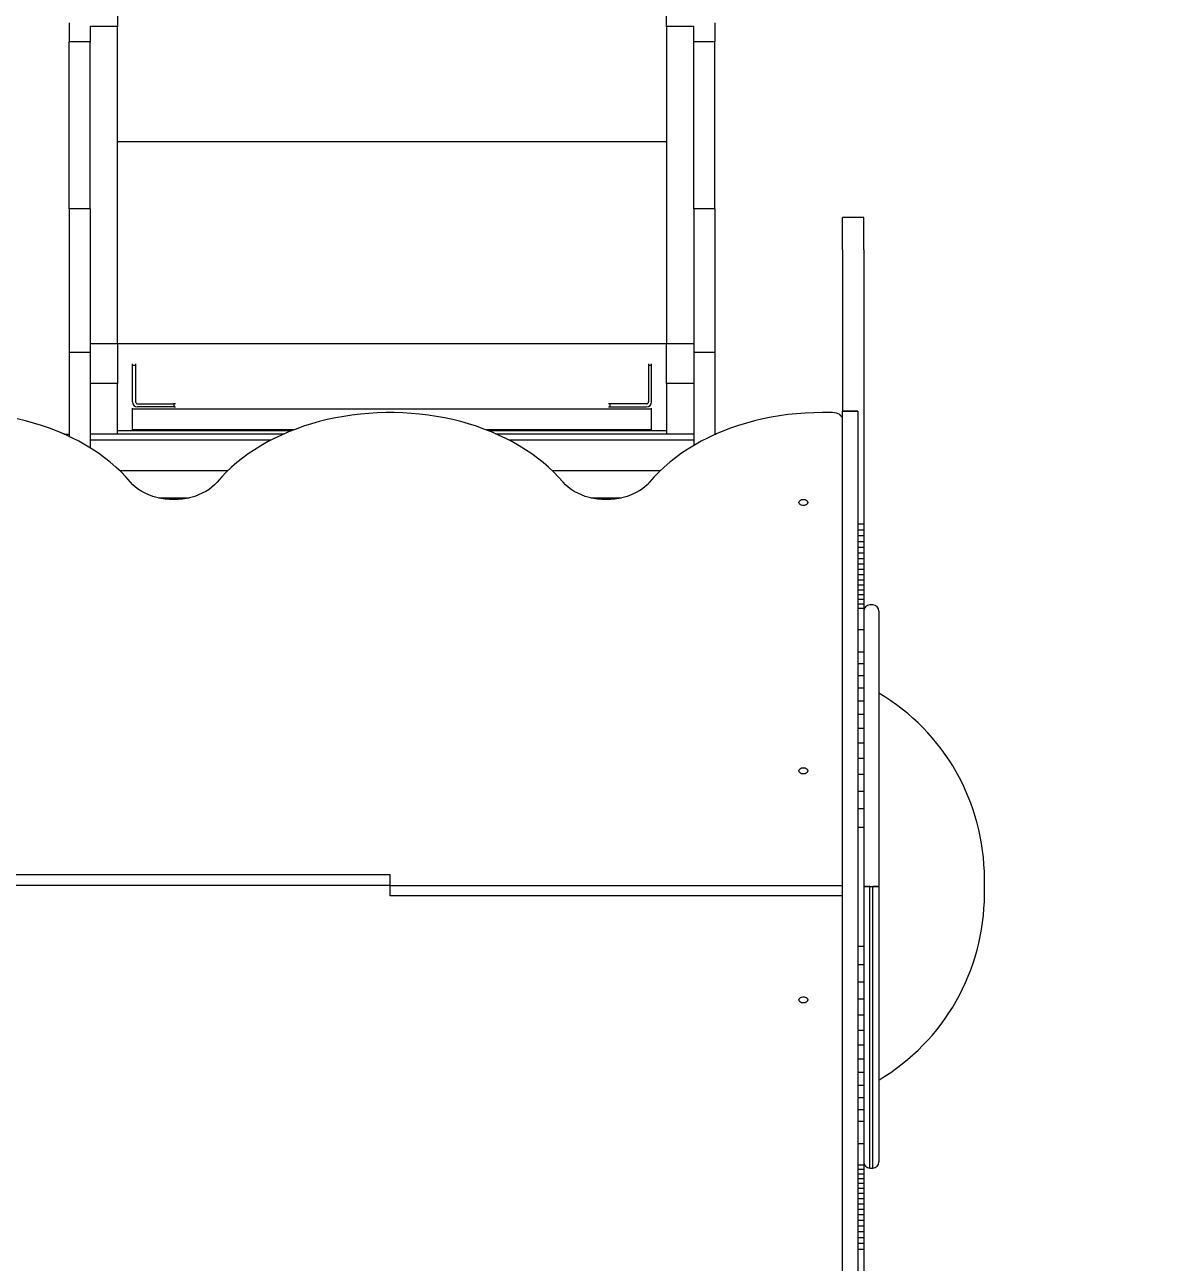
# Model space of a CAD drawing. Header units: millimetres. Extents: x -7083 to 7374, y -8368 to 7509.
# Drawn here: x -987 to 148, y 2674 to 3905 of the extents above; entities that cross this region are included whole.
import ezdxf

# ---------------------------------------------------------------- set-up
doc = ezdxf.new("R2010")
doc.units = ezdxf.units.MM
for name, color, linetype in [('DIKOM_ОБЪЕКТ', 7, 'Continuous'), ('DIKOM_РАЗМЕР_ЗОНА', 7, 'Continuous'), ('DIKOM_РАЗМЕР_ОБЪЕКТА', 7, 'Continuous')]:
    doc.layers.add(name, color=color, linetype=linetype)
doc.styles.add('style1', font='arial.ttf', dxfattribs={"width": 0.8})
doc.dimstyles.new('1-50', dxfattribs={"dimtxt": 300, "dimasz": 200, "dimexe": 100, "dimexo": 0, "dimgap": 100, "dimtad": 1, "dimtxsty": 'style1', "dimcen": 200, "dimclrd": 7, "dimclre": 7, "dimclrt": 7, "dimadec": 1, "dimazin": 2, "dimtfac": 1, "dimtmove": 0, "dimatfit": 2, "dimfxl": 0, "dimlwd": 25, "dimlwe": 18, "dimarcsym": 0})

# ---------------------------------------------------------------- blocks, each defined once
blk = doc.blocks.new('*D11')
at = {"layer": 'Defpoints', "color": 0, "transparency": 16777216}
for p in [(-321.7, 5509.1), (-348.7, -4811.5), (5568.6, -4811.5)]:
    blk.add_point(p, dxfattribs=at)
at = {"layer": 'DIKOM_РАЗМЕР_ОБЪЕКТА', "color": 7, "lineweight": 18, "transparency": 16777216}
for p, q in [((-321.7, 5509.1), (5668.6, 5509.1)), ((-348.7, -4811.5), (5668.6, -4811.5))]:
    blk.add_line(p, q, dxfattribs=at)
at = {"layer": 'DIKOM_РАЗМЕР_ОБЪЕКТА', "color": 7, "lineweight": 25, "transparency": 16777216}
blk.add_line((5568.6, 5309.1), (5568.6, -4611.5), dxfattribs=at)
at = {"layer": 'DIKOM_РАЗМЕР_ОБЪЕКТА', "color": 7, "transparency": 16777216}
for points in [[(5535.2, 5309.1), (5601.9, 5309.1), (5568.6, 5509.1)], [(5535.2, -4611.5), (5601.9, -4611.5), (5568.6, -4811.5)]]:
    blk.add_solid(points, dxfattribs=at)
at = {"layer": 'DIKOM_РАЗМЕР_ОБЪЕКТА', "color": 7, "transparency": 16777216, "insert": (5315.3, 775.2), "char_height": 300, "attachment_point": 5, "rotation": 90, "style": 'style1'}
blk.add_mtext('10300', dxfattribs=at)
blk = doc.blocks.new('*D12')
at = {"layer": 'Defpoints', "color": 0, "transparency": 16777216}
for p in [(-621.7, 7509.1), (-373.6, -6811.5), (7273.9, -6811.5)]:
    blk.add_point(p, dxfattribs=at)
at = {"layer": 'DIKOM_РАЗМЕР_ЗОНА', "color": 7, "lineweight": 18, "transparency": 16777216}
for p, q in [((-621.7, 7509.1), (7373.9, 7509.1)), ((-373.6, -6811.5), (7373.9, -6811.5))]:
    blk.add_line(p, q, dxfattribs=at)
at = {"layer": 'DIKOM_РАЗМЕР_ЗОНА', "color": 7, "lineweight": 25, "transparency": 16777216}
blk.add_line((7273.9, 7309.1), (7273.9, -6611.5), dxfattribs=at)
at = {"layer": 'DIKOM_РАЗМЕР_ЗОНА', "color": 7, "transparency": 16777216}
for points in [[(7240.6, 7309.1), (7307.2, 7309.1), (7273.9, 7509.1)], [(7240.6, -6611.5), (7307.2, -6611.5), (7273.9, -6811.5)]]:
    blk.add_solid(points, dxfattribs=at)
at = {"layer": 'DIKOM_РАЗМЕР_ЗОНА', "color": 7, "transparency": 16777216, "insert": (7020.6, 1288.3), "char_height": 300, "attachment_point": 5, "rotation": 90, "style": 'style1'}
blk.add_mtext('14300', dxfattribs=at)

msp = doc.modelspace()

# ---------------------------------------------------------------- linework, layer by layer
at = {"layer": 'DIKOM_ОБЪЕКТ', "color": 7, "linetype": 'Continuous', "lineweight": 15}
for p, q in [((-894.712, 4991.986), (-894.712, 3903.202)), ((-348.712, 3903.202), (-348.712, 4991.986)), ((-942.712, 3906.862), (-942.712, 3888)), ((-894.712, 3903.202), (-921.712, 3903.202)), ((-921.712, 3903.202), (-921.712, 3887.505)), ((-894.712, 3588.129), (-894.712, 3903.202)), ((-321.712, 3903.202), (-348.712, 3903.202)), ((-348.712, 3903.202), (-348.712, 3588.129)), ((-321.712, 3887.505), (-321.712, 3903.202)), ((-300.712, 3906.862), (-300.712, 3888)), ((-921.712, 3888), (-942.712, 3888)), ((-942.712, 3721.857), (-942.712, 3888)), ((-921.712, 3721.857), (-921.712, 3887.505)), ((-300.712, 3888), (-321.712, 3888)), ((-321.712, 3721.857), (-321.712, 3887.505)), ((-300.712, 3721.857), (-300.712, 3888)), ((-348.712, 3788.49), (-894.712, 3788.49)), ((-921.712, 3721.857), (-942.712, 3721.857)), ((-942.712, 3721.857), (-942.712, 3579.106)), ((-921.712, 3721.857), (-921.712, 3579.106)), ((-300.712, 3721.857), (-321.712, 3721.857)), ((-321.712, 3721.857), (-321.712, 3579.106)), ((-300.712, 3721.857), (-300.712, 3579.106)), ((-152.712, 3713.485), (-173.712, 3713.485)), ((-173.712, 3713.451), (-173.712, 3713.485)), ((-152.712, 3713.451), (-173.712, 3713.451)), ((-173.712, 3713.178), (-173.712, 3713.451)), ((-152.712, 3713.178), (-173.712, 3713.178)), ((-173.712, 3712.669), (-173.712, 3713.178)), ((-173.712, 3711.93), (-173.712, 3712.669)), ((-173.712, 3710.964), (-173.712, 3711.93)), ((-173.712, 3709.775), (-173.712, 3710.964)), ((-173.712, 3708.367), (-173.712, 3709.775)), ((-173.712, 3706.745), (-173.712, 3708.367)), ((-173.712, 3704.913), (-173.712, 3706.745)), ((-173.712, 3702.874), (-173.712, 3704.913)), ((-152.712, 3713.451), (-152.712, 3713.485)), ((-152.712, 3713.178), (-152.712, 3713.451)), ((-152.712, 3712.669), (-152.712, 3713.178)), ((-152.712, 3711.93), (-152.712, 3712.669)), ((-152.712, 3710.964), (-152.712, 3711.93)), ((-152.712, 3709.775), (-152.712, 3710.964)), ((-152.712, 3708.367), (-152.712, 3709.775)), ((-152.712, 3706.745), (-152.712, 3708.367)), ((-152.712, 3704.913), (-152.712, 3706.745)), ((-152.712, 3702.874), (-152.712, 3704.913)), ((-173.712, 3700.633), (-173.712, 3702.874)), ((-173.712, 3698.194), (-173.712, 3700.633)), ((-173.712, 3695.561), (-173.712, 3698.194)), ((-173.712, 3692.738), (-173.712, 3695.561)), ((-173.712, 3689.73), (-173.712, 3692.738)), ((-152.712, 3700.633), (-152.712, 3702.874)), ((-152.712, 3698.194), (-152.712, 3700.633)), ((-152.712, 3695.561), (-152.712, 3698.194)), ((-152.712, 3692.738), (-152.712, 3695.561)), ((-152.712, 3689.73), (-152.712, 3692.738)), ((-173.712, 3683.172), (-173.712, 3689.73)), ((-173.712, 3681.151), (-173.712, 3683.172)), ((-173.712, 3681.151), (-173.712, 3681.137)), ((-173.712, 3681.137), (-173.712, 3680.867)), ((-173.712, 3680.867), (-173.712, 3680.335)), ((-173.712, 3680.335), (-173.712, 3673.354)), ((-152.712, 3683.172), (-152.712, 3689.73)), ((-152.712, 3681.151), (-152.712, 3683.172)), ((-152.712, 3681.151), (-152.712, 3681.137)), ((-152.712, 3681.137), (-152.712, 3680.867)), ((-152.712, 3680.867), (-152.712, 3680.335)), ((-152.712, 3680.335), (-152.712, 3673.354)), ((-173.712, 3673.354), (-173.712, 3668.933)), ((-173.712, 3668.933), (-173.712, 3663.86)), ((-152.712, 3673.354), (-152.712, 3668.933)), ((-152.712, 3668.933), (-152.712, 3663.86)), ((-173.712, 3663.86), (-173.712, 3658.111)), ((-173.712, 3658.111), (-173.712, 3651.662)), ((-152.712, 3663.86), (-152.712, 3658.111)), ((-152.712, 3658.111), (-152.712, 3651.662)), ((-173.712, 3651.662), (-173.712, 3644.489)), ((-173.712, 3644.489), (-173.712, 3636.567)), ((-152.712, 3651.662), (-152.712, 3644.489)), ((-152.712, 3644.489), (-152.712, 3636.567)), ((-173.712, 3636.567), (-173.712, 3621.264)), ((-152.712, 3636.567), (-152.712, 3621.264)), ((-173.712, 3621.264), (-173.712, 3617.773)), ((-152.712, 3621.264), (-152.712, 3617.773)), ((-173.712, 3617.773), (-173.712, 3614.199)), ((-173.712, 3614.199), (-173.712, 3612.348)), ((-173.712, 3612.348), (-173.712, 3610.435)), ((-173.712, 3610.435), (-173.712, 3608.447)), ((-173.712, 3608.447), (-173.712, 3606.372)), ((-173.712, 3606.372), (-173.712, 3604.194)), ((-152.712, 3617.773), (-152.712, 3614.199)), ((-152.712, 3614.199), (-152.712, 3612.348)), ((-152.712, 3612.348), (-152.712, 3610.435)), ((-152.712, 3610.435), (-152.712, 3608.447)), ((-152.712, 3608.447), (-152.712, 3606.372)), ((-152.712, 3606.372), (-152.712, 3604.194)), ((-173.712, 3604.194), (-173.712, 3601.901)), ((-173.712, 3601.901), (-173.712, 3599.479)), ((-173.712, 3599.479), (-173.712, 3596.915)), ((-173.712, 3596.915), (-173.712, 3594.195)), ((-173.712, 3594.195), (-173.712, 3591.306)), ((-152.712, 3604.194), (-152.712, 3601.901)), ((-152.712, 3601.901), (-152.712, 3599.479)), ((-152.712, 3599.479), (-152.712, 3596.915)), ((-152.712, 3596.915), (-152.712, 3594.195)), ((-152.712, 3594.195), (-152.712, 3591.306)), ((-921.712, 3588.129), (-894.712, 3588.129)), ((-894.712, 3588.129), (-894.712, 3548.309)), ((-894.712, 3587.991), (-348.712, 3587.991)), ((-894.712, 3587.988), (-348.712, 3587.988)), ((-348.712, 3588.129), (-321.712, 3588.129)), ((-348.712, 3548.309), (-348.712, 3588.129)), ((-173.712, 3591.306), (-173.712, 3588.233)), ((-173.712, 3588.233), (-173.712, 3584.964)), ((-173.712, 3584.964), (-173.712, 3581.485)), ((-152.712, 3591.306), (-152.712, 3588.233)), ((-152.712, 3588.233), (-152.712, 3584.964)), ((-152.712, 3584.964), (-152.712, 3581.485)), ((-921.712, 3579.106), (-942.712, 3579.106)), ((-942.712, 3579.106), (-942.712, 3495.547)), ((-921.712, 3579.106), (-921.712, 3484.15)), ((-300.712, 3579.106), (-321.712, 3579.106)), ((-321.712, 3579.106), (-321.712, 3486.57)), ((-300.712, 3579.106), (-300.712, 3497.385)), ((-173.712, 3581.485), (-173.712, 3577.783)), ((-173.712, 3577.783), (-173.712, 3573.843)), ((-173.712, 3573.843), (-173.712, 3569.653)), ((-173.712, 3569.653), (-173.712, 3565.199)), ((-152.712, 3581.485), (-152.712, 3577.783)), ((-152.712, 3577.783), (-152.712, 3573.843)), ((-152.712, 3573.843), (-152.712, 3569.653)), ((-152.712, 3569.653), (-152.712, 3565.199)), ((-879.712, 3565.991), (-879.712, 3567.842)), ((-876.712, 3565.991), (-879.712, 3565.991)), ((-879.712, 3529.991), (-879.712, 3565.991)), ((-876.712, 3567.842), (-876.712, 3565.991)), ((-876.712, 3565.991), (-876.712, 3529.991)), ((-366.712, 3567.842), (-366.712, 3565.991)), ((-363.712, 3565.991), (-366.712, 3565.991)), ((-366.712, 3565.991), (-366.712, 3529.991)), ((-363.712, 3565.991), (-363.712, 3567.842)), ((-363.712, 3529.991), (-363.712, 3565.991)), ((-173.712, 3565.199), (-173.712, 3560.467)), ((-173.712, 3560.467), (-173.712, 3550.116)), ((-152.712, 3565.199), (-152.712, 3560.467)), ((-152.712, 3560.467), (-152.712, 3550.116)), ((-894.712, 3548.309), (-921.712, 3548.309)), ((-894.712, 3498.274), (-894.712, 3548.309)), ((-321.712, 3548.309), (-348.712, 3548.309)), ((-348.712, 3548.309), (-348.712, 3498.274)), ((-173.712, 3550.116), (-173.712, 3520.55)), ((-152.712, 3550.116), (-152.712, 3408.546)), ((-879.712, 3522.991), (-879.712, 3523.585)), ((-879.712, 3522.991), (-363.712, 3522.991)), ((-879.712, 3501.991), (-879.712, 3522.991)), ((-874.712, 3527.991), (-838.712, 3527.991)), ((-874.712, 3527.991), (-874.712, 3527.991)), ((-838.712, 3524.991), (-874.712, 3524.991)), ((-838.712, 3527.991), (-838.712, 3524.991)), ((-836.86, 3527.991), (-838.712, 3527.991)), ((-404.712, 3527.991), (-406.563, 3527.991)), ((-404.712, 3524.991), (-404.712, 3527.991)), ((-368.712, 3527.991), (-404.712, 3527.991)), ((-404.712, 3524.991), (-368.712, 3524.991)), ((-368.712, 3527.991), (-368.712, 3527.991)), ((-363.712, 3522.991), (-363.712, 3523.585)), ((-363.712, 3501.991), (-363.712, 3522.991)), ((-158.712, 3520.55), (-173.712, 3520.55)), ((-173.712, 3520.372), (-173.712, 3520.55)), ((-158.712, 3520.372), (-173.712, 3520.372)), ((-173.712, 3519.886), (-173.712, 3520.372)), ((-158.712, 3520.55), (-158.712, 3520.372)), ((-158.712, 3520.372), (-158.712, 3519.886)), ((-183.712, 3519.327), (-193.712, 3519.327)), ((-173.712, 3519.097), (-173.712, 3519.886)), ((-173.712, 3518.008), (-173.712, 3519.097)), ((-173.712, 3516.623), (-173.712, 3518.008)), ((-173.712, 3514.949), (-173.712, 3516.623)), ((-173.712, 3512.987), (-173.712, 3514.949)), ((-173.712, 3510.744), (-173.712, 3512.987)), ((-173.712, 3508.223), (-173.712, 3510.744)), ((-173.712, 3505.429), (-173.712, 3508.223)), ((-158.712, 3519.886), (-158.712, 3519.097)), ((-158.712, 3519.097), (-158.712, 3518.008)), ((-158.712, 3518.008), (-158.712, 3516.623)), ((-158.712, 3516.623), (-158.712, 3514.949)), ((-158.712, 3514.949), (-158.712, 3512.987)), ((-158.712, 3512.987), (-158.712, 3510.744)), ((-158.712, 3510.744), (-158.712, 3508.223)), ((-158.712, 3508.223), (-158.712, 3505.429)), ((-948.011, 3497.962), (-942.712, 3497.962)), ((-947.99, 3497.953), (-942.712, 3497.953)), ((-921.712, 3498.274), (-894.712, 3498.274)), ((-729.427, 3497.956), (-921.712, 3497.956)), ((-721.48, 3501.277), (-894.712, 3501.277)), ((-894.712, 3498.278), (-728.693, 3498.278)), ((-879.712, 3501.396), (-879.712, 3501.991)), ((-719.657, 3501.991), (-879.712, 3501.991)), ((-363.712, 3501.991), (-527.766, 3501.991)), ((-348.712, 3501.277), (-525.944, 3501.277)), ((-518.731, 3498.278), (-348.712, 3498.278)), ((-321.712, 3497.956), (-517.996, 3497.956)), ((-363.712, 3501.396), (-363.712, 3501.991)), ((-348.712, 3498.274), (-321.712, 3498.274)), ((-300.712, 3497.962), (-299.412, 3497.962)), ((-300.712, 3497.953), (-299.434, 3497.953)), ((-173.712, 3502.365), (-173.712, 3505.429)), ((-173.712, 3499.037), (-173.712, 3502.365)), ((-173.712, 3495.448), (-173.712, 3499.037)), ((-158.712, 3505.429), (-158.712, 3502.365)), ((-158.712, 3502.365), (-158.712, 3499.037)), ((-158.712, 3499.037), (-158.712, 3495.448)), ((-741.97, 3491.956), (-921.712, 3491.956)), ((-321.712, 3491.956), (-505.454, 3491.956)), ((-173.712, 3491.603), (-173.712, 3495.448)), ((-173.712, 3487.507), (-173.712, 3491.603)), ((-173.712, 3084.456), (-173.712, 3487.507)), ((-158.712, 3495.448), (-158.712, 3491.603)), ((-158.712, 3491.603), (-158.712, 3487.507)), ((-158.712, 3487.507), (-158.712, 3084.456)), ((-785.076, 3461.456), (-892.347, 3461.456)), ((-355.076, 3461.456), (-462.347, 3461.456)), ((-854.02, 3434.456), (-823.403, 3434.456)), ((-424.02, 3434.456), (-393.403, 3434.456)), ((-158.712, 3408.546), (-152.712, 3408.546)), ((-158.712, 3402.722), (-152.712, 3402.722)), ((-152.712, 3408.546), (-152.712, 3402.722)), ((-152.712, 3402.722), (-152.712, 3396.931)), ((-158.712, 3396.931), (-152.712, 3396.931)), ((-158.712, 3391.182), (-152.712, 3391.182)), ((-158.712, 3385.485), (-152.712, 3385.485)), ((-152.712, 3396.931), (-152.712, 3391.182)), ((-152.712, 3391.182), (-152.712, 3385.485)), ((-152.712, 3385.485), (-152.712, 3379.851)), ((-158.712, 3379.851), (-152.712, 3379.851)), ((-158.712, 3374.288), (-152.712, 3374.288)), ((-152.712, 3379.851), (-152.712, 3374.288)), ((-152.712, 3374.288), (-152.712, 3368.808)), ((-158.712, 3368.808), (-152.712, 3368.808)), ((-158.712, 3363.421), (-152.712, 3363.421)), ((-152.712, 3368.808), (-152.712, 3363.421)), ((-152.712, 3363.421), (-152.712, 3358.136)), ((-158.712, 3358.136), (-152.712, 3358.136)), ((-158.712, 3352.965), (-152.712, 3352.965)), ((-158.712, 3347.916), (-152.712, 3347.916)), ((-152.712, 3358.136), (-152.712, 3352.965)), ((-152.712, 3352.965), (-152.712, 3347.916)), ((-152.712, 3347.916), (-152.712, 3343)), ((-158.712, 3343), (-152.712, 3343)), ((-158.712, 3338.227), (-152.712, 3338.227)), ((-152.712, 3343), (-152.712, 3338.227)), ((-152.712, 3338.227), (-152.712, 3333.608)), ((-158.712, 3333.608), (-152.712, 3333.608)), ((-158.712, 3329.152), (-152.712, 3329.152)), ((-158.712, 3324.87), (-152.712, 3324.87)), ((-152.712, 3333.608), (-152.712, 3329.152)), ((-152.712, 3329.152), (-152.712, 3324.87)), ((-152.712, 3324.87), (-152.712, 3303.624)), ((-143.712, 3327.937), (-146.712, 3327.937)), ((-158.712, 3303.624), (-152.712, 3303.624)), ((-152.712, 3303.624), (-152.712, 3281.408)), ((-158.712, 3281.408), (-152.712, 3281.408)), ((-152.712, 3281.408), (-152.712, 3269.821)), ((-158.712, 3269.821), (-152.712, 3269.821)), ((-152.712, 3269.821), (-152.712, 3257.853)), ((-158.712, 3257.853), (-152.712, 3257.853)), ((-152.712, 3257.853), (-152.712, 3245.458)), ((-158.712, 3245.458), (-152.712, 3245.458)), ((-158.712, 3238.887), (-158.612, 3238.887)), ((-158.712, 3238.873), (-158.612, 3238.873)), ((-158.712, 3238.828), (-158.612, 3238.828)), ((-158.712, 3238.752), (-158.612, 3238.752)), ((-158.712, 3238.646), (-158.612, 3238.646)), ((-158.712, 3238.509), (-158.612, 3238.509)), ((-158.712, 3238.342), (-158.612, 3238.342)), ((-158.712, 3238.144), (-158.612, 3238.144)), ((-158.712, 3237.917), (-158.612, 3237.917)), ((-158.712, 3237.659), (-158.612, 3237.659)), ((-158.712, 3237.372), (-158.612, 3237.372)), ((-158.712, 3237.054), (-158.612, 3237.054)), ((-158.612, 3238.887), (-158.612, 3238.873)), ((-158.612, 3238.873), (-158.612, 3238.828)), ((-158.612, 3238.828), (-158.612, 3238.752)), ((-158.612, 3238.752), (-158.612, 3238.646)), ((-158.612, 3238.646), (-158.612, 3238.509)), ((-158.612, 3238.509), (-158.612, 3238.342)), ((-158.612, 3238.342), (-158.612, 3238.144)), ((-158.612, 3238.144), (-158.612, 3237.917)), ((-158.612, 3237.917), (-158.612, 3237.659)), ((-158.612, 3237.659), (-158.612, 3237.372)), ((-158.612, 3237.372), (-158.612, 3237.054)), ((-158.612, 3237.054), (-158.612, 3236.707)), ((-152.712, 3245.458), (-152.712, 3232.591)), ((-158.712, 3236.707), (-158.612, 3236.707)), ((-158.712, 3236.329), (-158.612, 3236.329)), ((-158.712, 3235.922), (-158.612, 3235.922)), ((-158.712, 3235.486), (-158.612, 3235.486)), ((-158.712, 3235.021), (-158.612, 3235.021)), ((-158.712, 3234.526), (-158.612, 3234.526)), ((-158.712, 3234.002), (-158.612, 3234.002)), ((-158.712, 3233.448), (-158.612, 3233.448)), ((-158.712, 3232.866), (-158.612, 3232.866)), ((-158.712, 3232.255), (-158.612, 3232.255)), ((-158.712, 3231.615), (-158.612, 3231.615)), ((-158.712, 3230.946), (-158.612, 3230.946)), ((-158.712, 3229.523), (-158.612, 3229.523)), ((-158.712, 3227.986), (-158.612, 3227.986)), ((-158.712, 3226.336), (-158.612, 3226.336)), ((-158.612, 3236.707), (-158.612, 3236.329)), ((-158.612, 3236.329), (-158.612, 3235.922)), ((-158.612, 3235.922), (-158.612, 3235.486)), ((-158.612, 3235.486), (-158.612, 3235.021)), ((-158.612, 3235.021), (-158.612, 3234.526)), ((-158.612, 3234.526), (-158.612, 3234.002)), ((-158.612, 3234.002), (-158.612, 3233.448)), ((-158.612, 3233.448), (-158.612, 3232.866)), ((-158.612, 3232.866), (-158.612, 3232.255)), ((-158.612, 3232.591), (-152.712, 3232.591)), ((-158.612, 3232.255), (-158.612, 3231.615)), ((-158.612, 3231.615), (-158.612, 3230.946)), ((-158.612, 3230.946), (-158.612, 3229.523)), ((-158.612, 3229.523), (-158.612, 3227.986)), ((-158.612, 3227.986), (-158.612, 3226.336)), ((-158.612, 3226.336), (-158.612, 3224.574)), ((-152.712, 3232.591), (-152.712, 3219.205)), ((-158.712, 3224.574), (-158.612, 3224.574)), ((-158.712, 3222.701), (-158.612, 3222.701)), ((-158.712, 3220.718), (-158.612, 3220.718)), ((-158.712, 3218.625), (-158.612, 3218.625)), ((-158.712, 3216.422), (-158.612, 3216.422)), ((-158.612, 3224.574), (-158.612, 3222.701)), ((-158.612, 3222.701), (-158.612, 3220.718)), ((-158.612, 3220.718), (-158.612, 3218.625)), ((-158.612, 3219.205), (-152.712, 3219.205)), ((-158.612, 3218.625), (-158.612, 3216.422)), ((-158.612, 3216.422), (-158.612, 3132.59)), ((-152.712, 3219.205), (-152.712, 3205.255)), ((-158.612, 3205.255), (-152.712, 3205.255)), ((-152.712, 3205.255), (-152.712, 3190.694)), ((-158.612, 3190.694), (-152.712, 3190.694)), ((-152.712, 3190.694), (-152.712, 3175.476)), ((-158.612, 3175.476), (-152.712, 3175.476)), ((-152.712, 3175.476), (-152.712, 3159.556)), ((-158.612, 3159.556), (-152.712, 3159.556)), ((-152.712, 3159.556), (-152.712, 3142.887)), ((-158.612, 3142.887), (-152.712, 3142.887)), ((-152.712, 3142.887), (-152.712, 3125.424)), ((-158.712, 3132.59), (-158.612, 3132.59)), ((-158.712, 3131.727), (-158.612, 3131.727)), ((-158.712, 3130.856), (-158.612, 3130.856)), ((-158.712, 3129.094), (-158.612, 3129.094)), ((-158.712, 3127.316), (-158.612, 3127.316)), ((-158.612, 3132.59), (-158.612, 3131.727)), ((-158.612, 3131.727), (-158.612, 3130.856)), ((-158.612, 3130.856), (-158.612, 3129.094)), ((-158.612, 3129.094), (-158.612, 3127.316)), ((-158.612, 3127.316), (-158.612, 3125.534)), ((-158.712, 3125.534), (-158.612, 3125.534)), ((-158.712, 3123.76), (-158.612, 3123.76)), ((-158.712, 3122.007), (-158.612, 3122.007)), ((-158.712, 3120.287), (-158.612, 3120.287)), ((-158.712, 3118.612), (-158.612, 3118.612)), ((-158.712, 3116.994), (-158.612, 3116.994)), ((-158.712, 3115.446), (-158.612, 3115.446)), ((-158.712, 3113.98), (-158.612, 3113.98)), ((-158.612, 3125.534), (-158.612, 3123.76)), ((-158.612, 3125.424), (-152.712, 3125.424)), ((-158.612, 3123.76), (-158.612, 3122.007)), ((-158.612, 3122.007), (-158.612, 3120.287)), ((-158.612, 3120.287), (-158.612, 3118.612)), ((-158.612, 3118.612), (-158.612, 3116.994)), ((-158.612, 3116.994), (-158.612, 3115.446)), ((-158.612, 3115.446), (-158.612, 3113.98)), ((-158.612, 3113.98), (-158.612, 3112.608)), ((-152.712, 3125.424), (-152.712, 3107.12)), ((-158.712, 3112.608), (-158.612, 3112.608)), ((-158.712, 3111.343), (-158.612, 3111.343)), ((-158.712, 3110.196), (-158.612, 3110.196)), ((-158.712, 3109.18), (-158.612, 3109.18)), ((-158.712, 3108.725), (-158.612, 3108.725)), ((-158.712, 3108.308), (-158.612, 3108.308)), ((-158.612, 3112.608), (-158.612, 3111.343)), ((-158.612, 3111.343), (-158.612, 3110.196)), ((-158.612, 3110.196), (-158.612, 3109.18)), ((-158.612, 3109.18), (-158.612, 3108.725)), ((-158.612, 3108.725), (-158.612, 3108.308)), ((-158.612, 3108.308), (-158.612, 3069.364)), ((-158.612, 3107.12), (-152.712, 3107.12)), ((-152.712, 3107.12), (-152.712, 2988.754)), ((-173.712, 3082.592), (-173.712, 3084.456)), ((-173.712, 3080.661), (-173.712, 3082.592)), ((-173.712, 3078.668), (-173.712, 3080.661)), ((-173.712, 3076.617), (-173.712, 3078.668)), ((-158.712, 3084.456), (-158.712, 3082.592)), ((-158.712, 3082.592), (-158.712, 3080.661)), ((-158.712, 3080.661), (-158.712, 3078.668)), ((-158.712, 3078.668), (-158.712, 3076.617)), ((-173.712, 3074.512), (-173.712, 3076.617)), ((-173.712, 3072.358), (-173.712, 3074.512)), ((-173.712, 3070.159), (-173.712, 3072.358)), ((-173.712, 3067.921), (-173.712, 3070.159)), ((-173.712, 3065.646), (-173.712, 3067.921)), ((-173.712, 3063.341), (-173.712, 3065.646)), ((-158.712, 3076.617), (-158.712, 3074.512)), ((-158.712, 3074.512), (-158.712, 3072.358)), ((-158.712, 3072.358), (-158.712, 3070.159)), ((-158.712, 3070.159), (-158.712, 3067.921)), ((-158.612, 3069.364), (-158.712, 3069.364)), ((-158.712, 3068.296), (-158.612, 3068.296)), ((-158.712, 3067.921), (-158.712, 3065.646)), ((-158.712, 3067.189), (-158.612, 3067.189)), ((-158.712, 3066.046), (-158.612, 3066.046)), ((-158.712, 3065.646), (-158.712, 3063.341)), ((-158.712, 3064.871), (-158.612, 3064.871)), ((-158.612, 3069.364), (-158.612, 3068.296)), ((-158.612, 3068.296), (-158.612, 3067.189)), ((-158.612, 3067.189), (-158.612, 3066.046)), ((-158.612, 3066.046), (-158.612, 3064.871)), ((-158.612, 3064.871), (-158.612, 3063.664)), ((-623.712, 3059.707), (-1073.712, 3059.707)), ((-623.712, 3049.101), (-623.712, 3059.707)), ((-173.712, 3061.008), (-173.712, 3063.341)), ((-173.712, 3058.653), (-173.712, 3061.008)), ((-173.712, 3056.281), (-173.712, 3058.653)), ((-173.712, 3053.895), (-173.712, 3056.281)), ((-173.712, 3051.5), (-173.712, 3053.895)), ((-158.712, 3063.664), (-158.612, 3063.664)), ((-158.712, 3063.341), (-158.712, 3061.008)), ((-158.712, 3062.43), (-158.612, 3062.43)), ((-158.712, 3061.17), (-158.612, 3061.17)), ((-158.712, 3061.008), (-158.712, 3058.653)), ((-158.712, 3059.887), (-158.612, 3059.887)), ((-158.712, 3059.237), (-158.612, 3059.237)), ((-158.712, 3058.653), (-158.712, 3056.281)), ((-158.712, 3058.583), (-158.612, 3058.583)), ((-158.712, 3057.925), (-158.612, 3057.925)), ((-158.712, 3057.262), (-158.612, 3057.262)), ((-158.712, 3056.595), (-158.612, 3056.595)), ((-158.712, 3056.281), (-158.712, 3053.895)), ((-158.712, 3055.925), (-158.612, 3055.925)), ((-158.712, 3055.251), (-158.612, 3055.251)), ((-158.712, 3054.575), (-158.612, 3054.575)), ((-158.712, 3053.897), (-158.612, 3053.897)), ((-158.712, 3053.895), (-158.712, 3051.5)), ((-158.712, 3053.215), (-158.612, 3053.215)), ((-158.712, 3052.533), (-158.612, 3052.533)), ((-158.612, 3063.664), (-158.612, 3062.43)), ((-158.612, 3062.43), (-158.612, 3061.17)), ((-158.612, 3061.17), (-158.612, 3059.887)), ((-158.612, 3059.887), (-158.612, 3059.237)), ((-158.612, 3059.237), (-158.612, 3058.583)), ((-158.612, 3058.583), (-158.612, 3057.925)), ((-158.612, 3057.925), (-158.612, 3057.262)), ((-158.612, 3057.262), (-158.612, 3056.595)), ((-158.612, 3056.595), (-158.612, 3055.925)), ((-158.612, 3055.925), (-158.612, 3055.251)), ((-158.612, 3055.251), (-158.612, 3054.575)), ((-158.612, 3054.575), (-158.612, 3053.897)), ((-158.612, 3053.897), (-158.612, 3053.215)), ((-158.612, 3053.215), (-158.612, 3052.533)), ((-158.612, 3052.533), (-158.612, 3051.848)), ((-32.712, 3040.183), (-32.712, 3055.691)), ((-623.712, 3049.101), (-1073.712, 3049.101)), ((-623.712, 3038.494), (-623.712, 3049.101)), ((-623.712, 3049.101), (-173.712, 3049.101)), ((-173.712, 3049.101), (-173.712, 3051.5)), ((-173.712, 3046.701), (-173.712, 3049.101)), ((-173.712, 3044.306), (-173.712, 3046.701)), ((-173.712, 3041.92), (-173.712, 3044.306)), ((-173.712, 3039.548), (-173.712, 3041.92)), ((-158.712, 3051.848), (-158.612, 3051.848)), ((-158.712, 3051.5), (-158.712, 3049.101)), ((-158.712, 3051.162), (-158.612, 3051.162)), ((-158.712, 3050.475), (-158.612, 3050.475)), ((-158.712, 3049.788), (-158.612, 3049.788)), ((-158.712, 3049.101), (-158.712, 3046.701)), ((-158.712, 3049.1), (-158.612, 3049.1)), ((-158.712, 3048.412), (-158.612, 3048.412)), ((-158.712, 3047.725), (-158.612, 3047.725)), ((-158.712, 3047.038), (-158.612, 3047.038)), ((-158.712, 3046.701), (-158.712, 3044.306)), ((-158.712, 3046.352), (-158.612, 3046.352)), ((-158.712, 3045.668), (-158.612, 3045.668)), ((-158.712, 3044.985), (-158.612, 3044.985)), ((-158.712, 3044.306), (-158.712, 3041.92)), ((-158.712, 3044.304), (-158.612, 3044.304)), ((-158.712, 3043.625), (-158.612, 3043.625)), ((-158.712, 3042.949), (-158.612, 3042.949)), ((-158.712, 3042.275), (-158.612, 3042.275)), ((-158.712, 3041.92), (-158.712, 3039.548)), ((-158.712, 3041.605), (-158.612, 3041.605)), ((-158.712, 3040.939), (-158.612, 3040.939)), ((-158.712, 3040.276), (-158.612, 3040.276)), ((-158.612, 3051.848), (-158.612, 3051.162)), ((-158.612, 3051.162), (-158.612, 3050.475)), ((-158.612, 3050.475), (-158.612, 3049.788)), ((-158.612, 3049.788), (-158.612, 3049.1)), ((-158.612, 3049.1), (-158.612, 3048.412)), ((-158.612, 3048.412), (-158.612, 3047.725)), ((-158.612, 3047.725), (-158.612, 3047.038)), ((-158.612, 3047.038), (-158.612, 3046.352)), ((-158.612, 3046.352), (-158.612, 3045.668)), ((-158.612, 3045.668), (-158.612, 3044.985)), ((-158.612, 3044.985), (-158.612, 3044.304)), ((-158.612, 3044.304), (-158.612, 3043.625)), ((-158.612, 3043.625), (-158.612, 3042.949)), ((-158.612, 3042.949), (-158.612, 3042.275)), ((-158.612, 3042.275), (-158.612, 3041.605)), ((-158.612, 3041.605), (-158.612, 3040.939)), ((-158.612, 3040.939), (-158.612, 3040.276)), ((-158.612, 3040.276), (-158.612, 3039.617)), ((-146.712, 3047.937), (-143.712, 3047.937)), ((-146.712, 2767.937), (-146.712, 3047.937)), ((-143.712, 2767.937), (-143.712, 3047.937)), ((-173.712, 3038.494), (-623.712, 3038.494)), ((-173.712, 3037.193), (-173.712, 3039.548)), ((-173.712, 3034.861), (-173.712, 3037.193)), ((-173.712, 3032.555), (-173.712, 3034.861)), ((-173.712, 3030.281), (-173.712, 3032.555)), ((-173.712, 3028.042), (-173.712, 3030.281)), ((-173.712, 3025.843), (-173.712, 3028.042)), ((-158.712, 3039.617), (-158.612, 3039.617)), ((-158.712, 3039.548), (-158.712, 3037.193)), ((-158.712, 3038.963), (-158.612, 3038.963)), ((-158.712, 3038.314), (-158.612, 3038.314)), ((-158.712, 3037.193), (-158.712, 3034.861)), ((-158.712, 3037.03), (-158.612, 3037.03)), ((-158.712, 3035.771), (-158.612, 3035.771)), ((-158.712, 3034.861), (-158.712, 3032.555)), ((-158.712, 3034.536), (-158.612, 3034.536)), ((-158.712, 3033.329), (-158.612, 3033.329)), ((-158.712, 3032.555), (-158.712, 3030.281)), ((-158.712, 3032.154), (-158.612, 3032.154)), ((-158.712, 3031.012), (-158.612, 3031.012)), ((-158.712, 3030.281), (-158.712, 3028.042)), ((-158.712, 3029.905), (-158.612, 3029.905)), ((-158.712, 3028.836), (-158.612, 3028.836)), ((-158.712, 3028.042), (-158.712, 3025.843)), ((-158.612, 3039.617), (-158.612, 3038.963)), ((-158.612, 3038.963), (-158.612, 3038.314)), ((-158.612, 3038.314), (-158.612, 3037.03)), ((-158.612, 3037.03), (-158.612, 3035.771)), ((-158.612, 3035.771), (-158.612, 3034.536)), ((-158.612, 3034.536), (-158.612, 3033.329)), ((-158.612, 3033.329), (-158.612, 3032.154)), ((-158.612, 3032.154), (-158.612, 3031.012)), ((-158.612, 3031.012), (-158.612, 3029.905)), ((-158.612, 3029.905), (-158.612, 3028.836)), ((-158.612, 3028.836), (-158.612, 2989.893)), ((-173.712, 3023.689), (-173.712, 3025.843)), ((-173.712, 3021.585), (-173.712, 3023.689)), ((-173.712, 3019.533), (-173.712, 3021.585)), ((-173.712, 3017.54), (-173.712, 3019.533)), ((-173.712, 3015.609), (-173.712, 3017.54)), ((-173.712, 3013.745), (-173.712, 3015.609)), ((-158.712, 3025.843), (-158.712, 3023.689)), ((-158.712, 3023.689), (-158.712, 3021.585)), ((-158.712, 3021.585), (-158.712, 3019.533)), ((-158.712, 3019.533), (-158.712, 3017.54)), ((-158.712, 3017.54), (-158.712, 3015.609)), ((-158.712, 3015.609), (-158.712, 3013.745)), ((-173.712, 2610.695), (-173.712, 3013.745)), ((-158.712, 3013.745), (-158.712, 2610.695)), ((-158.712, 2989.893), (-158.612, 2989.893)), ((-158.712, 2989.475), (-158.612, 2989.475)), ((-158.712, 2989.02), (-158.612, 2989.02)), ((-158.712, 2988.005), (-158.612, 2988.005)), ((-158.712, 2986.858), (-158.612, 2986.858)), ((-158.712, 2985.592), (-158.612, 2985.592)), ((-158.712, 2984.221), (-158.612, 2984.221)), ((-158.712, 2982.755), (-158.612, 2982.755)), ((-158.712, 2981.207), (-158.612, 2981.207)), ((-158.712, 2979.589), (-158.612, 2979.589)), ((-158.612, 2989.893), (-158.612, 2989.475)), ((-158.612, 2989.475), (-158.612, 2989.02)), ((-158.612, 2989.02), (-158.612, 2988.005)), ((-158.612, 2988.754), (-152.712, 2988.754)), ((-158.612, 2988.005), (-158.612, 2986.858)), ((-158.612, 2986.858), (-158.612, 2985.592)), ((-158.612, 2985.592), (-158.612, 2984.221)), ((-158.612, 2984.221), (-158.612, 2982.755)), ((-158.612, 2982.755), (-158.612, 2981.207)), ((-158.612, 2981.207), (-158.612, 2979.589)), ((-158.612, 2979.589), (-158.612, 2977.914)), ((-152.712, 2988.754), (-152.712, 2970.451)), ((-158.712, 2977.914), (-158.612, 2977.914)), ((-158.712, 2976.194), (-158.612, 2976.194)), ((-158.712, 2974.441), (-158.612, 2974.441)), ((-158.712, 2972.667), (-158.612, 2972.667)), ((-158.712, 2970.885), (-158.612, 2970.885)), ((-158.712, 2969.107), (-158.612, 2969.107)), ((-158.712, 2967.345), (-158.612, 2967.345)), ((-158.712, 2966.474), (-158.612, 2966.474)), ((-158.612, 2977.914), (-158.612, 2976.194)), ((-158.612, 2976.194), (-158.612, 2974.441)), ((-158.612, 2974.441), (-158.612, 2972.667)), ((-158.612, 2972.667), (-158.612, 2970.885)), ((-158.612, 2970.885), (-158.612, 2969.107)), ((-158.612, 2970.451), (-152.712, 2970.451)), ((-158.612, 2969.107), (-158.612, 2967.345)), ((-158.612, 2967.345), (-158.612, 2966.474)), ((-158.612, 2966.474), (-158.612, 2965.611)), ((-152.712, 2970.451), (-152.712, 2952.988)), ((-158.712, 2965.611), (-158.612, 2965.611)), ((-158.612, 2965.611), (-158.612, 2881.778)), ((-158.612, 2952.988), (-152.712, 2952.988)), ((-152.712, 2952.988), (-152.712, 2936.319)), ((-158.612, 2936.319), (-152.712, 2936.319)), ((-152.712, 2936.319), (-152.712, 2920.399)), ((-158.612, 2920.399), (-152.712, 2920.399)), ((-152.712, 2920.399), (-152.712, 2905.181)), ((-158.612, 2905.181), (-152.712, 2905.181)), ((-152.712, 2905.181), (-152.712, 2890.62)), ((-158.712, 2881.778), (-158.612, 2881.778)), ((-158.612, 2890.62), (-152.712, 2890.62)), ((-158.612, 2881.778), (-158.612, 2879.576)), ((-152.712, 2890.62), (-152.712, 2876.67)), ((-158.712, 2879.576), (-158.612, 2879.576)), ((-158.712, 2877.483), (-158.612, 2877.483)), ((-158.712, 2875.499), (-158.612, 2875.499)), ((-158.712, 2873.626), (-158.612, 2873.626)), ((-158.712, 2871.864), (-158.612, 2871.864)), ((-158.712, 2870.215), (-158.612, 2870.215)), ((-158.712, 2868.678), (-158.612, 2868.678)), ((-158.612, 2879.576), (-158.612, 2877.483)), ((-158.612, 2877.483), (-158.612, 2875.499)), ((-158.612, 2876.67), (-152.712, 2876.67)), ((-158.612, 2875.499), (-158.612, 2873.626)), ((-158.612, 2873.626), (-158.612, 2871.864)), ((-158.612, 2871.864), (-158.612, 2870.215)), ((-158.612, 2870.215), (-158.612, 2868.678)), ((-158.612, 2868.678), (-158.612, 2867.255)), ((-152.712, 2876.67), (-152.712, 2863.284)), ((-158.712, 2867.255), (-158.612, 2867.255)), ((-158.712, 2866.586), (-158.612, 2866.586)), ((-158.712, 2865.946), (-158.612, 2865.946)), ((-158.712, 2865.335), (-158.612, 2865.335)), ((-158.712, 2864.752), (-158.612, 2864.752)), ((-158.712, 2864.199), (-158.612, 2864.199)), ((-158.712, 2863.675), (-158.612, 2863.675)), ((-158.712, 2863.18), (-158.612, 2863.18)), ((-158.712, 2862.714), (-158.612, 2862.714)), ((-158.712, 2862.278), (-158.612, 2862.278)), ((-158.712, 2861.871), (-158.612, 2861.871)), ((-158.712, 2861.494), (-158.612, 2861.494)), ((-158.712, 2861.147), (-158.612, 2861.147)), ((-158.712, 2860.829), (-158.612, 2860.829)), ((-158.712, 2860.542), (-158.612, 2860.542)), ((-158.712, 2860.284), (-158.612, 2860.284)), ((-158.712, 2860.056), (-158.612, 2860.056)), ((-158.712, 2859.859), (-158.612, 2859.859)), ((-158.712, 2859.692), (-158.612, 2859.692)), ((-158.712, 2859.555), (-158.612, 2859.555)), ((-158.712, 2859.449), (-158.612, 2859.449)), ((-158.712, 2859.373), (-158.612, 2859.373)), ((-158.712, 2859.328), (-158.612, 2859.328)), ((-158.712, 2859.314), (-158.612, 2859.314)), ((-158.612, 2867.255), (-158.612, 2866.586)), ((-158.612, 2866.586), (-158.612, 2865.946)), ((-158.612, 2865.946), (-158.612, 2865.335)), ((-158.612, 2865.335), (-158.612, 2864.752)), ((-158.612, 2864.752), (-158.612, 2864.199)), ((-158.612, 2864.199), (-158.612, 2863.675)), ((-158.612, 2863.675), (-158.612, 2863.18)), ((-158.612, 2863.284), (-152.712, 2863.284)), ((-158.612, 2863.18), (-158.612, 2862.714)), ((-158.612, 2862.714), (-158.612, 2862.278)), ((-158.612, 2862.278), (-158.612, 2861.871)), ((-158.612, 2861.871), (-158.612, 2861.494)), ((-158.612, 2861.494), (-158.612, 2861.147)), ((-158.612, 2861.147), (-158.612, 2860.829)), ((-158.612, 2860.829), (-158.612, 2860.542)), ((-158.612, 2860.542), (-158.612, 2860.284)), ((-158.612, 2860.284), (-158.612, 2860.056)), ((-158.612, 2860.056), (-158.612, 2859.859)), ((-158.612, 2859.859), (-158.612, 2859.692)), ((-158.612, 2859.692), (-158.612, 2859.555)), ((-158.612, 2859.555), (-158.612, 2859.449)), ((-158.612, 2859.449), (-158.612, 2859.373)), ((-158.612, 2859.373), (-158.612, 2859.328)), ((-158.612, 2859.328), (-158.612, 2859.314)), ((-152.712, 2863.284), (-152.712, 2850.416)), ((-158.712, 2850.416), (-152.712, 2850.416)), ((-152.712, 2850.416), (-152.712, 2838.022)), ((-158.712, 2838.022), (-152.712, 2838.022)), ((-152.712, 2838.022), (-152.712, 2826.054)), ((-158.712, 2826.054), (-152.712, 2826.054)), ((-152.712, 2826.054), (-152.712, 2814.467)), ((-158.712, 2814.467), (-152.712, 2814.467)), ((-152.712, 2814.467), (-152.712, 2792.25)), ((-158.712, 2792.25), (-152.712, 2792.25)), ((-152.712, 2792.25), (-152.712, 2771.005)), ((-158.712, 2771.005), (-152.712, 2771.005)), ((-152.712, 2771.005), (-152.712, 2766.722)), ((-158.712, 2766.722), (-152.712, 2766.722)), ((-158.712, 2762.266), (-152.712, 2762.266)), ((-158.712, 2757.647), (-152.712, 2757.647)), ((-152.712, 2766.722), (-152.712, 2762.266)), ((-152.712, 2762.266), (-152.712, 2757.647)), ((-152.712, 2757.647), (-152.712, 2752.874)), ((-146.712, 2767.937), (-143.712, 2767.937)), ((-158.712, 2752.874), (-152.712, 2752.874)), ((-158.712, 2747.959), (-152.712, 2747.959)), ((-152.712, 2752.874), (-152.712, 2747.959)), ((-152.712, 2747.959), (-152.712, 2742.91)), ((-158.712, 2742.91), (-152.712, 2742.91)), ((-158.712, 2737.738), (-152.712, 2737.738)), ((-158.712, 2732.454), (-152.712, 2732.454)), ((-152.712, 2742.91), (-152.712, 2737.738)), ((-152.712, 2737.738), (-152.712, 2732.454)), ((-152.712, 2732.454), (-152.712, 2727.066)), ((-158.712, 2727.066), (-152.712, 2727.066)), ((-158.712, 2721.586), (-152.712, 2721.586)), ((-152.712, 2727.066), (-152.712, 2721.586)), ((-152.712, 2721.586), (-152.712, 2716.024)), ((-158.712, 2716.024), (-152.712, 2716.024)), ((-158.712, 2710.389), (-152.712, 2710.389)), ((-152.712, 2716.024), (-152.712, 2710.389)), ((-152.712, 2710.389), (-152.712, 2704.692)), ((-158.712, 2704.692), (-152.712, 2704.692)), ((-158.712, 2698.943), (-152.712, 2698.943)), ((-152.712, 2704.692), (-152.712, 2698.943)), ((-152.712, 2698.943), (-152.712, 2693.152)), ((-158.712, 2693.152), (-152.712, 2693.152)), ((-158.712, 2687.329), (-152.712, 2687.329)), ((-152.712, 2693.152), (-152.712, 2687.329)), ((-152.712, 2687.329), (-152.712, 2545.759))]:
    msp.add_line(p, q, dxfattribs=at)
at = {"layer": 'DIKOM_ОБЪЕКТ', "color": 7, "linetype": 'Continuous', "lineweight": 15, "flags": 128}
for points in [[(-838.712, 3524.991), (-837.613, 3524.991), (-836.86, 3524.991)], [(-406.563, 3524.991), (-405.811, 3524.991), (-404.712, 3524.991)], [(-881.712, 3450.072), (-886.273, 3455.249), (-891.145, 3460.283), (-896.32, 3465.163), (-901.788, 3469.881), (-907.539, 3474.428), (-913.561, 3478.796), (-919.844, 3482.976), (-926.376, 3486.96), (-933.146, 3490.741), (-940.139, 3494.312), (-947.344, 3497.667), (-954.746, 3500.799), (-962.333, 3503.703), (-970.09, 3506.372), (-978.002, 3508.802), (-986.055, 3510.989), (-994.234, 3512.928)], [(-451.712, 3450.072), (-456.176, 3455.145), (-460.94, 3460.08), (-465.995, 3464.869), (-471.331, 3469.503), (-476.939, 3473.973), (-482.809, 3478.271), (-488.931, 3482.39), (-495.293, 3486.323), (-501.885, 3490.062), (-508.694, 3493.601), (-515.709, 3496.933), (-522.916, 3500.053), (-530.303, 3502.955), (-537.857, 3505.634), (-545.564, 3508.084), (-553.411, 3510.302), (-561.383, 3512.284), (-569.467, 3514.026), (-577.647, 3515.524), (-585.91, 3516.778), (-594.24, 3517.783), (-602.623, 3518.538), (-611.043, 3519.043), (-619.486, 3519.295), (-627.937, 3519.295), (-636.38, 3519.043), (-644.8, 3518.538), (-653.183, 3517.783), (-661.513, 3516.778), (-669.776, 3515.524), (-677.956, 3514.026), (-686.04, 3512.284), (-694.012, 3510.302), (-701.859, 3508.084), (-709.566, 3505.634), (-717.12, 3502.955), (-724.507, 3500.053), (-731.715, 3496.933), (-738.729, 3493.601), (-745.538, 3490.062), (-752.13, 3486.323), (-758.492, 3482.39), (-764.614, 3478.271), (-770.484, 3473.973), (-776.092, 3469.503), (-781.428, 3464.869), (-786.483, 3460.08), (-791.247, 3455.145), (-795.712, 3450.072)], [(-193.712, 3519.327), (-202.336, 3519.195), (-210.945, 3518.801), (-219.521, 3518.144), (-228.05, 3517.227), (-236.514, 3516.05), (-244.899, 3514.616), (-253.189, 3512.928), (-261.368, 3510.989), (-269.421, 3508.802), (-277.333, 3506.372), (-285.09, 3503.703), (-292.677, 3500.799), (-300.079, 3497.667), (-307.284, 3494.312), (-314.278, 3490.741), (-321.047, 3486.96), (-327.579, 3482.976), (-333.862, 3478.796), (-339.885, 3474.428), (-345.635, 3469.881), (-351.103, 3465.163), (-356.278, 3460.283), (-361.151, 3455.249), (-365.712, 3450.072)], [(-173.712, 3512.256), (-173.904, 3513.635), (-174.473, 3514.962), (-175.397, 3516.184), (-176.641, 3517.256), (-178.156, 3518.135), (-179.885, 3518.788), (-181.761, 3519.191), (-183.712, 3519.327)], [(-795.712, 3450.072), (-798.07, 3447.519), (-800.731, 3445.119), (-803.674, 3442.891), (-806.878, 3440.85), (-810.318, 3439.012), (-813.97, 3437.39), (-817.806, 3435.997), (-821.798, 3434.842), (-825.915, 3433.936), (-830.127, 3433.283), (-834.403, 3432.89), (-838.712, 3432.758), (-843.02, 3432.89), (-847.296, 3433.283), (-851.509, 3433.936), (-855.626, 3434.842), (-859.617, 3435.997), (-863.453, 3437.39), (-867.105, 3439.012), (-870.545, 3440.85), (-873.749, 3442.891), (-876.692, 3445.119), (-879.353, 3447.519), (-881.712, 3450.072)], [(-365.712, 3450.072), (-368.07, 3447.519), (-370.731, 3445.119), (-373.674, 3442.891), (-376.878, 3440.85), (-380.318, 3439.012), (-383.97, 3437.39), (-387.806, 3435.997), (-391.798, 3434.842), (-395.915, 3433.936), (-400.127, 3433.283), (-404.403, 3432.89), (-408.712, 3432.758), (-413.02, 3432.89), (-417.296, 3433.283), (-421.509, 3433.936), (-425.626, 3434.842), (-429.617, 3435.997), (-433.453, 3437.39), (-437.105, 3439.012), (-440.545, 3440.85), (-443.749, 3442.891), (-446.692, 3445.119), (-449.353, 3447.519), (-451.712, 3450.072)], [(-208.312, 3429.901), (-208.49, 3429.025), (-209.01, 3428.219), (-209.83, 3427.55), (-210.884, 3427.071), (-212.085, 3426.822), (-213.338, 3426.822), (-214.539, 3427.071), (-215.593, 3427.55), (-216.413, 3428.219), (-216.933, 3429.025), (-217.112, 3429.901), (-216.933, 3430.778), (-216.413, 3431.584), (-215.593, 3432.253), (-214.539, 3432.732), (-213.338, 3432.981), (-212.085, 3432.981), (-210.884, 3432.732), (-209.83, 3432.253), (-209.01, 3431.584), (-208.49, 3430.778), (-208.312, 3429.901)], [(-208.312, 3162.992), (-208.49, 3162.115), (-209.01, 3161.31), (-209.83, 3160.641), (-210.884, 3160.162), (-212.085, 3159.912), (-213.338, 3159.912), (-214.539, 3160.162), (-215.593, 3160.641), (-216.413, 3161.31), (-216.933, 3162.115), (-217.112, 3162.992), (-216.933, 3163.869), (-216.413, 3164.674), (-215.593, 3165.343), (-214.539, 3165.822), (-213.338, 3166.072), (-212.085, 3166.072), (-210.884, 3165.822), (-209.83, 3165.343), (-209.01, 3164.674), (-208.49, 3163.869), (-208.312, 3162.992)], [(-217.112, 2935.209), (-216.933, 2936.086), (-216.413, 2936.891), (-215.593, 2937.561), (-214.539, 2938.039), (-213.338, 2938.289), (-212.085, 2938.289), (-210.884, 2938.039), (-209.83, 2937.561), (-209.01, 2936.891), (-208.49, 2936.086), (-208.312, 2935.209), (-208.49, 2934.333), (-209.01, 2933.527), (-209.83, 2932.858), (-210.884, 2932.379), (-212.085, 2932.13), (-213.338, 2932.13), (-214.539, 2932.379), (-215.593, 2932.858), (-216.413, 2933.527), (-216.933, 2934.333), (-217.112, 2935.209)]]:
    msp.add_lwpolyline(points, dxfattribs=at)
at = {"layer": 'DIKOM_ОБЪЕКТ', "color": 7, "linetype": 'Continuous', "lineweight": 15}
for centre, radius, start, end in [((-874.712, 3529.991), 5, 180, 270), ((-874.712, 3529.991), 2, 180, 270), ((-368.712, 3529.991), 5, 270, 0), ((-368.712, 3529.991), 2, 270, 0), ((-146.712, 3321.937), 6, 90, 180), ((-143.712, 3321.937), 6, 0, 90), ((-247.712, 3055.691), 215, 0, 59.209784), ((-247.712, 3040.183), 215, 300.772325, 0), ((-146.712, 2773.937), 6, 180, 270), ((-143.712, 2773.937), 6, 270, 0)]:
    msp.add_arc(centre, radius, start, end, dxfattribs=at)
for points, knots in [([(-137.712, 3321.937), (-137.712, 3321.82), (-137.712, 3321.585), (-137.712, 3319.682), (-137.712, 3316.674), (-137.712, 3312.491), (-137.712, 3307.204), (-137.712, 3300.897), (-137.712, 3293.607), (-137.712, 3285.935), (-137.712, 3278.068), (-137.712, 3270.176), (-137.712, 3261.633), (-137.712, 3252.441), (-137.712, 3241.768), (-137.712, 3229.497), (-137.712, 3215.443), (-137.712, 3200.606), (-137.712, 3185.039), (-137.712, 3168.862), (-137.712, 3152.191), (-137.712, 3135.11), (-137.712, 3117.797), (-137.712, 3100.286), (-137.712, 3082.805), (-137.712, 3065.331), (-137.712, 3049.096), (-137.712, 3034.023), (-137.712, 3020.083), (-137.712, 3006.097), (-137.712, 2992.1), (-137.712, 2976.938), (-137.712, 2960.764), (-137.712, 2943.684), (-137.712, 2927.013), (-137.712, 2910.836), (-137.712, 2895.269), (-137.712, 2880.432), (-137.712, 2866.378), (-137.712, 2853.243), (-137.712, 2841.02), (-137.712, 2829.845), (-137.712, 2819.661), (-137.712, 2811.098), (-137.712, 2803.893), (-137.712, 2797.844), (-137.712, 2792.402), (-137.712, 2787.597), (-137.712, 2783.109), (-137.712, 2779.201), (-137.712, 2776.193), (-137.712, 2774.29), (-137.712, 2774.055), (-137.712, 2773.937)], [0, 0, 0, 0, 0.02129013, 0.04258085, 0.06368223, 0.0847842, 0.10551793, 0.12625226, 0.14645788, 0.16666412, 0.18283216, 0.19899015, 0.21537802, 0.23195774, 0.24854913, 0.26965052, 0.29075249, 0.31204261, 0.33333333, 0.35462346, 0.37591418, 0.39701556, 0.41811753, 0.43885126, 0.45958559, 0.47979122, 0.49999746, 0.51616579, 0.53232368, 0.54871135, 0.56529108, 0.58188247, 0.60298385, 0.62408582, 0.64537595, 0.66666667, 0.68795679, 0.70924751, 0.7303489, 0.75145087, 0.77218459, 0.79291892, 0.81312455, 0.83333079, 0.84949883, 0.86565682, 0.88204469, 0.89862441, 0.9152158, 0.93631718, 0.95741915, 0.97870928, 1, 1, 1, 1]), ([(-152.712, 3047.937), (-152.645, 3047.937), (-152.513, 3047.937), (-151.478, 3047.937), (-149.956, 3047.937), (-148.269, 3047.937), (-147.154, 3047.937), (-146.712, 3047.937)], [0, 0, 0, 0, 0.21469386, 0.42938772, 0.64408158, 0.85877544, 1, 1, 1, 1]), ([(-146.712, 3047.937), (-147.386, 3047.937), (-148.735, 3047.937), (-150.533, 3047.937), (-151.89, 3047.937), (-152.609, 3047.937), (-152.683, 3047.937), (-152.712, 3047.937)], [0, 0, 0, 0, 0.21469386, 0.42938772, 0.64408158, 0.85877544, 1, 1, 1, 1]), ([(-143.712, 3047.937), (-143.037, 3047.937), (-141.688, 3047.937), (-139.89, 3047.937), (-138.533, 3047.937), (-137.814, 3047.937), (-137.741, 3047.937), (-137.712, 3047.937)], [0, 0, 0, 0, 0.21469386, 0.42938772, 0.64408158, 0.85877544, 1, 1, 1, 1]), ([(-137.712, 3047.937), (-137.778, 3047.937), (-137.911, 3047.937), (-138.945, 3047.937), (-140.468, 3047.937), (-142.155, 3047.937), (-143.269, 3047.937), (-143.712, 3047.937)], [0, 0, 0, 0, 0.21469386, 0.42938772, 0.64408158, 0.85877544, 1, 1, 1, 1])]:
    msp.add_open_spline(points, degree=3, knots=knots, dxfattribs=at)

# ---------------------------------------------------------------- dimensions: what is measured, and where the dimension line sits
at = {"layer": 'DIKOM_РАЗМЕР_ЗОНА'}
dim = msp.add_linear_dim(base=(7273.891, -6811.526), p1=(-621.712, 7509.064), p2=(-373.605, -6811.526), angle=90, text='14300', dimstyle='1-50', dxfattribs=at)
dim.commit()
dim.dimension.update_dxf_attribs({"geometry": '*D12', "text_midpoint": (7273.891, 1288.251), "dimtype": 160})
at = {"layer": 'DIKOM_РАЗМЕР_ОБЪЕКТА'}
dim = msp.add_linear_dim(base=(5568.58, -4811.525), p1=(-321.712, 5509.064), p2=(-348.712, -4811.525), angle=90, text='10300', dimstyle='1-50', dxfattribs=at)
dim.commit()
dim.dimension.update_dxf_attribs({"geometry": '*D11', "text_midpoint": (5568.58, 775.227), "dimtype": 160})

doc.saveas('drawing.dxf')
